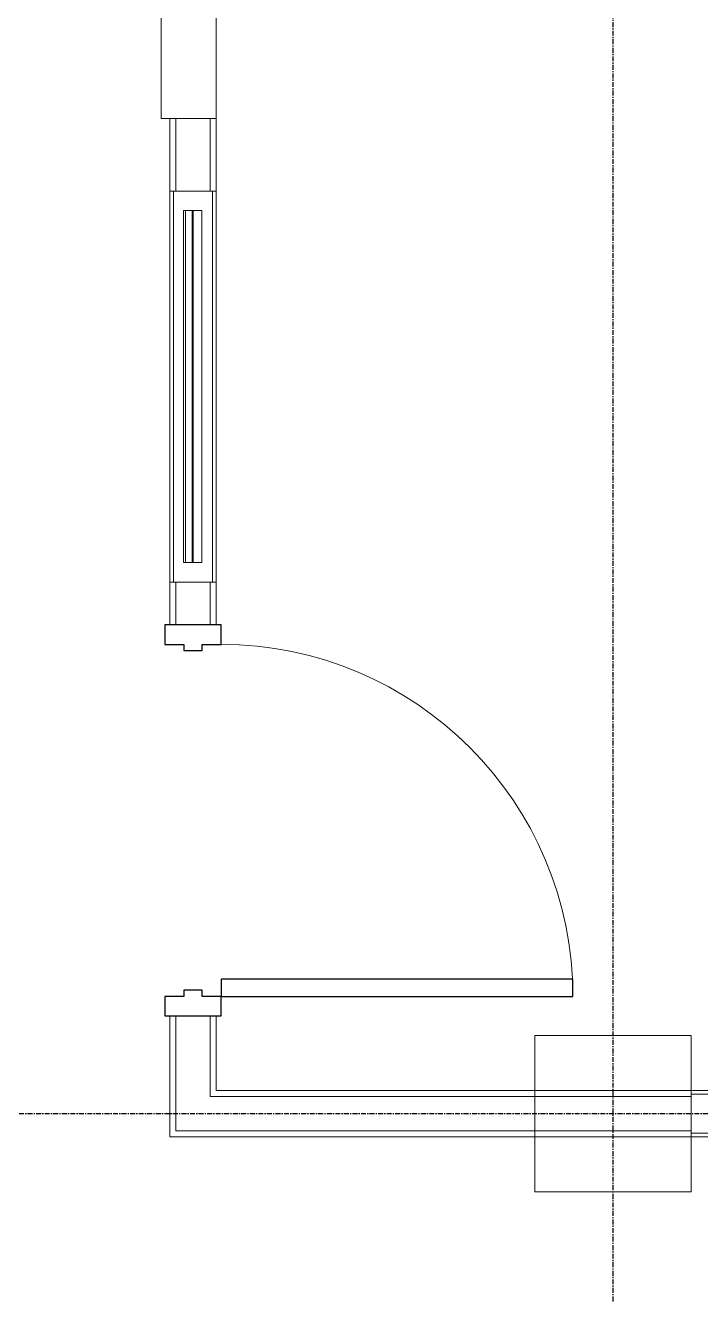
# Model space of a CAD drawing. Header units: inches. Extents: x -4101 to -1777, y 9773 to 12272.
# Drawn here: x -2887.5 to -2818.4, y 11828.7 to 11958.5 of the extents above; entities that cross this region are included whole.
import ezdxf

# ---------------------------------------------------------------- set-up
doc = ezdxf.new("R2010")
doc.units = ezdxf.units.IN
doc.header["$MEASUREMENT"] = 0
doc.linetypes.add('Grid Line 1_2_', pattern=[0.875, 0.5, -0.125, 0.125, -0.125])
for name, color, linetype, lineweight in [('0-1', 7, 'Continuous', 5), ('0-2', 8, 'Continuous', 9), ('A-DOOR-1', 10, 'Continuous', 30), ('A-DOOR-2', 7, 'Continuous', 9), ('A-DOOR-FRAM-1', 10, 'Continuous', 30), ('A-GLAZ-CWMG-1', 7, 'Continuous', 9), ('A-WALL-1', 250, 'Continuous', 18), ('I-WALL-1', 7, 'Continuous', 9), ('S-COLS-1', 7, 'Continuous', 9), ('S-FNDN-1', 7, 'Continuous', 9), ('S-GRID-1', 1, 'Grid Line 1_2_', 30)]:
    doc.layers.add(name, color=color, linetype=linetype, lineweight=lineweight)

# ---------------------------------------------------------------- blocks, each defined once
blk = doc.blocks.new('HOLLOW METAL - HM - METAL LEAF - 3-0 x 7-0-2191985-BACKGROUND - BASEMENT')
at = {"layer": 'A-DOOR-1'}
for p, q in [((18, 39.125), (16.25, 39.125)), ((16.25, 39.125), (16.25, 3.125)), ((18, 3.125), (18, 39.125)), ((16.25, 3.125), (18, 3.125))]:
    blk.add_line(p, q, dxfattribs=at)
at = {"layer": 'A-DOOR-2'}
blk.add_arc((18, 3.125), 36, 90, 180, dxfattribs=at)
at = {"layer": 'A-DOOR-FRAM-1'}
for p, q in [((-18, 3.125), (-20, 3.125)), ((-20, 3.125), (-20, -2.625)), ((-18, 1.1875), (-18, 3.125)), ((18, 3.125), (18, 1.1875)), ((20, 3.125), (18, 3.125)), ((20, -2.625), (20, 3.125)), ((-17.375, 1.1875), (-18, 1.1875)), ((-17.375, -0.6875), (-17.375, 1.1875)), ((18, 1.1875), (17.375, 1.1875)), ((17.375, 1.1875), (17.375, -0.6875)), ((-18, -2.625), (-18, -0.6875)), ((-18, -0.6875), (-17.375, -0.6875)), ((17.375, -0.6875), (18, -0.6875)), ((18, -0.6875), (18, -2.625)), ((-20, -2.625), (-18, -2.625)), ((18, -2.625), (20, -2.625))]:
    blk.add_line(p, q, dxfattribs=at)
blk = doc.blocks.new('Rectangular Mullion - Louver Frame-2233454-BACKGROUND - BASEMENT')
at = {"layer": 'A-GLAZ-CWMG-1'}
for p, q in [((-2747.32, 11849.19), (-2819.32, 11849.19)), ((-2747.32, 11845.19), (-2819.32, 11845.19))]:
    blk.add_line(p, q, dxfattribs=at)
blk = doc.blocks.new('Rectangular Mullion - Louver Frame-2240104-BACKGROUND - BASEMENT')
at = {"layer": 'A-GLAZ-CWMG-1'}
for p, q in [((-2872.32, 11941.58), (-2872.32, 11901.58)), ((-2868.32, 11941.58), (-2868.32, 11901.58))]:
    blk.add_line(p, q, dxfattribs=at)
blk = doc.blocks.new('Rectangular Mullion - louver-2240103-BACKGROUND - BASEMENT')
at = {"layer": 'A-GLAZ-CWMG-1'}
for p, q in [((-2871.28, 11939.58), (-2871.09, 11939.58)), ((-2871.28, 11903.58), (-2871.28, 11939.58)), ((-2871.09, 11939.58), (-2870.41, 11939.58)), ((-2871.09, 11903.58), (-2871.09, 11939.58)), ((-2871.09, 11903.58), (-2871.28, 11903.58)), ((-2870.41, 11903.58), (-2871.09, 11903.58))]:
    blk.add_line(p, q, dxfattribs=at)
blk = doc.blocks.new('Rectangular Mullion - louver-V8-BACKGROUND - BASEMENT')
at = {"layer": 'A-GLAZ-CWMG-1'}
for p, q in [((-2870.32, 11939.58), (-2870.41, 11939.58)), ((-2870.41, 11939.58), (-2870.41, 11903.58)), ((-2870.32, 11903.58), (-2870.32, 11939.58)), ((-2870.32, 11939.58), (-2869.43, 11939.58)), ((-2869.43, 11903.58), (-2869.43, 11939.58)), ((-2870.41, 11903.58), (-2870.32, 11903.58)), ((-2869.43, 11903.58), (-2870.32, 11903.58))]:
    blk.add_line(p, q, dxfattribs=at)
blk = doc.blocks.new('CTR - 1st Phase - Common Walls_rvt-1-BACKGROUND - BASEMENT')
at = {"layer": 'A-WALL-1'}
for p, q in [((-2872.7, 11949), (-2872.07, 11949)), ((-2872.07, 11949), (-2872.7, 11949)), ((-2872.07, 11949), (-2868.57, 11949)), ((-2872.07, 11941.58), (-2872.07, 11949)), ((-2868.57, 11949), (-2872.07, 11949)), ((-2868.57, 11949), (-2867.95, 11949)), ((-2867.95, 11949), (-2868.57, 11949)), ((-2868.57, 11941.58), (-2868.57, 11949)), ((-2872.07, 11897.19), (-2872.07, 11901.58)), ((-2868.57, 11897.19), (-2868.57, 11901.58)), ((-2872.07, 11845.44), (-2872.07, 11857.19)), ((-2868.57, 11848.94), (-2868.57, 11857.19)), ((-2867.95, 11848.94), (-2868.57, 11848.94)), ((-2819.32, 11848.94), (-2867.95, 11848.94)), ((-2868.57, 11845.44), (-2872.07, 11845.44)), ((-2867.95, 11845.44), (-2868.57, 11845.44)), ((-2819.32, 11845.44), (-2867.95, 11845.44))]:
    blk.add_line(p, q, dxfattribs=at)
at = {"layer": 'I-WALL-1'}
for p, q in [((-2872.7, 11949), (-2872.7, 11941.58)), ((-2867.95, 11941.58), (-2867.95, 11949)), ((-2872.7, 11941.58), (-2867.95, 11941.58)), ((-2872.7, 11901.58), (-2872.7, 11941.58)), ((-2867.95, 11941.58), (-2867.95, 11901.58)), ((-2872.7, 11901.58), (-2872.7, 11897.19)), ((-2867.95, 11901.58), (-2872.7, 11901.58)), ((-2867.95, 11897.19), (-2867.95, 11901.58)), ((-2872.7, 11857.19), (-2872.7, 11844.81)), ((-2867.95, 11849.56), (-2867.95, 11857.19)), ((-2819.32, 11849.56), (-2867.95, 11849.56)), ((-2819.32, 11844.81), (-2819.32, 11849.56)), ((-2819.32, 11849.56), (-2747.32, 11849.56)), ((-2872.7, 11844.81), (-2872.07, 11844.81)), ((-2872.07, 11844.81), (-2867.95, 11844.81)), ((-2867.95, 11844.81), (-2819.32, 11844.81)), ((-2747.32, 11844.81), (-2819.32, 11844.81))]:
    blk.add_line(p, q, dxfattribs=at)
at = {"layer": 'S-FNDN-1'}
for p, q in [((-2873.57, 12077.19), (-2873.57, 11949)), ((-2867.95, 11949), (-2867.95, 12077.19)), ((-2873.57, 11949), (-2872.7, 11949))]:
    blk.add_line(p, q, dxfattribs=at)
at = {"layer": '0-2'}
for name in ['Rectangular Mullion - Louver Frame-2240104-BACKGROUND - BASEMENT', 'Rectangular Mullion - louver-2240103-BACKGROUND - BASEMENT', 'Rectangular Mullion - louver-V8-BACKGROUND - BASEMENT', 'Rectangular Mullion - Louver Frame-2233454-BACKGROUND - BASEMENT']:
    blk.add_blockref(name, (0, 0), dxfattribs=at)
at = {"layer": '0-2', "rotation": 270}
blk.add_blockref('HOLLOW METAL - HM - METAL LEAF - 3-0 x 7-0-2191985-BACKGROUND - BASEMENT', (-2870.57, 11877.19), dxfattribs=at)
blk = doc.blocks.new('034100 - Precast Structural Concrete - Column - Corbels - 16_x16_-2331165-BACKGROUND - BASEMENT')
at = {"layer": 'S-COLS-1'}
for p, q in [((-8.91, 8.98), (-8.98, 8.98)), ((-8.98, 8.98), (-8.98, -7.02)), ((6.94, 8.98), (-8.91, 8.98)), ((7.02, 8.98), (6.94, 8.98)), ((7.02, -7.02), (7.02, 8.98)), ((-8.98, -7.02), (-8.91, -7.02)), ((-8.91, -7.02), (6.94, -7.02)), ((6.94, -7.02), (7.02, -7.02))]:
    blk.add_line(p, q, dxfattribs=at)
blk = doc.blocks.new('CTR - 1st Phase - Structure_rvt-1-BACKGROUND - BASEMENT')
at = {"layer": 'S-GRID-1'}
for p, q in [((-2827.32, 9772.61), (-2827.32, 12247.5)), ((-1777.25, 11847.19), (-4076.95, 11847.19))]:
    blk.add_line(p, q, dxfattribs=at)
at = {"layer": '0-2'}
blk.add_blockref('034100 - Precast Structural Concrete - Column - Corbels - 16_x16_-2331165-BACKGROUND - BASEMENT', (-2826.34, 11846.21), dxfattribs=at)

msp = doc.modelspace()

# ---------------------------------------------------------------- block references
at = {"layer": '0-1'}
for name in ['CTR - 1st Phase - Structure_rvt-1-BACKGROUND - BASEMENT', 'CTR - 1st Phase - Common Walls_rvt-1-BACKGROUND - BASEMENT']:
    msp.add_blockref(name, (0, 0), dxfattribs=at)

doc.saveas('drawing.dxf')
